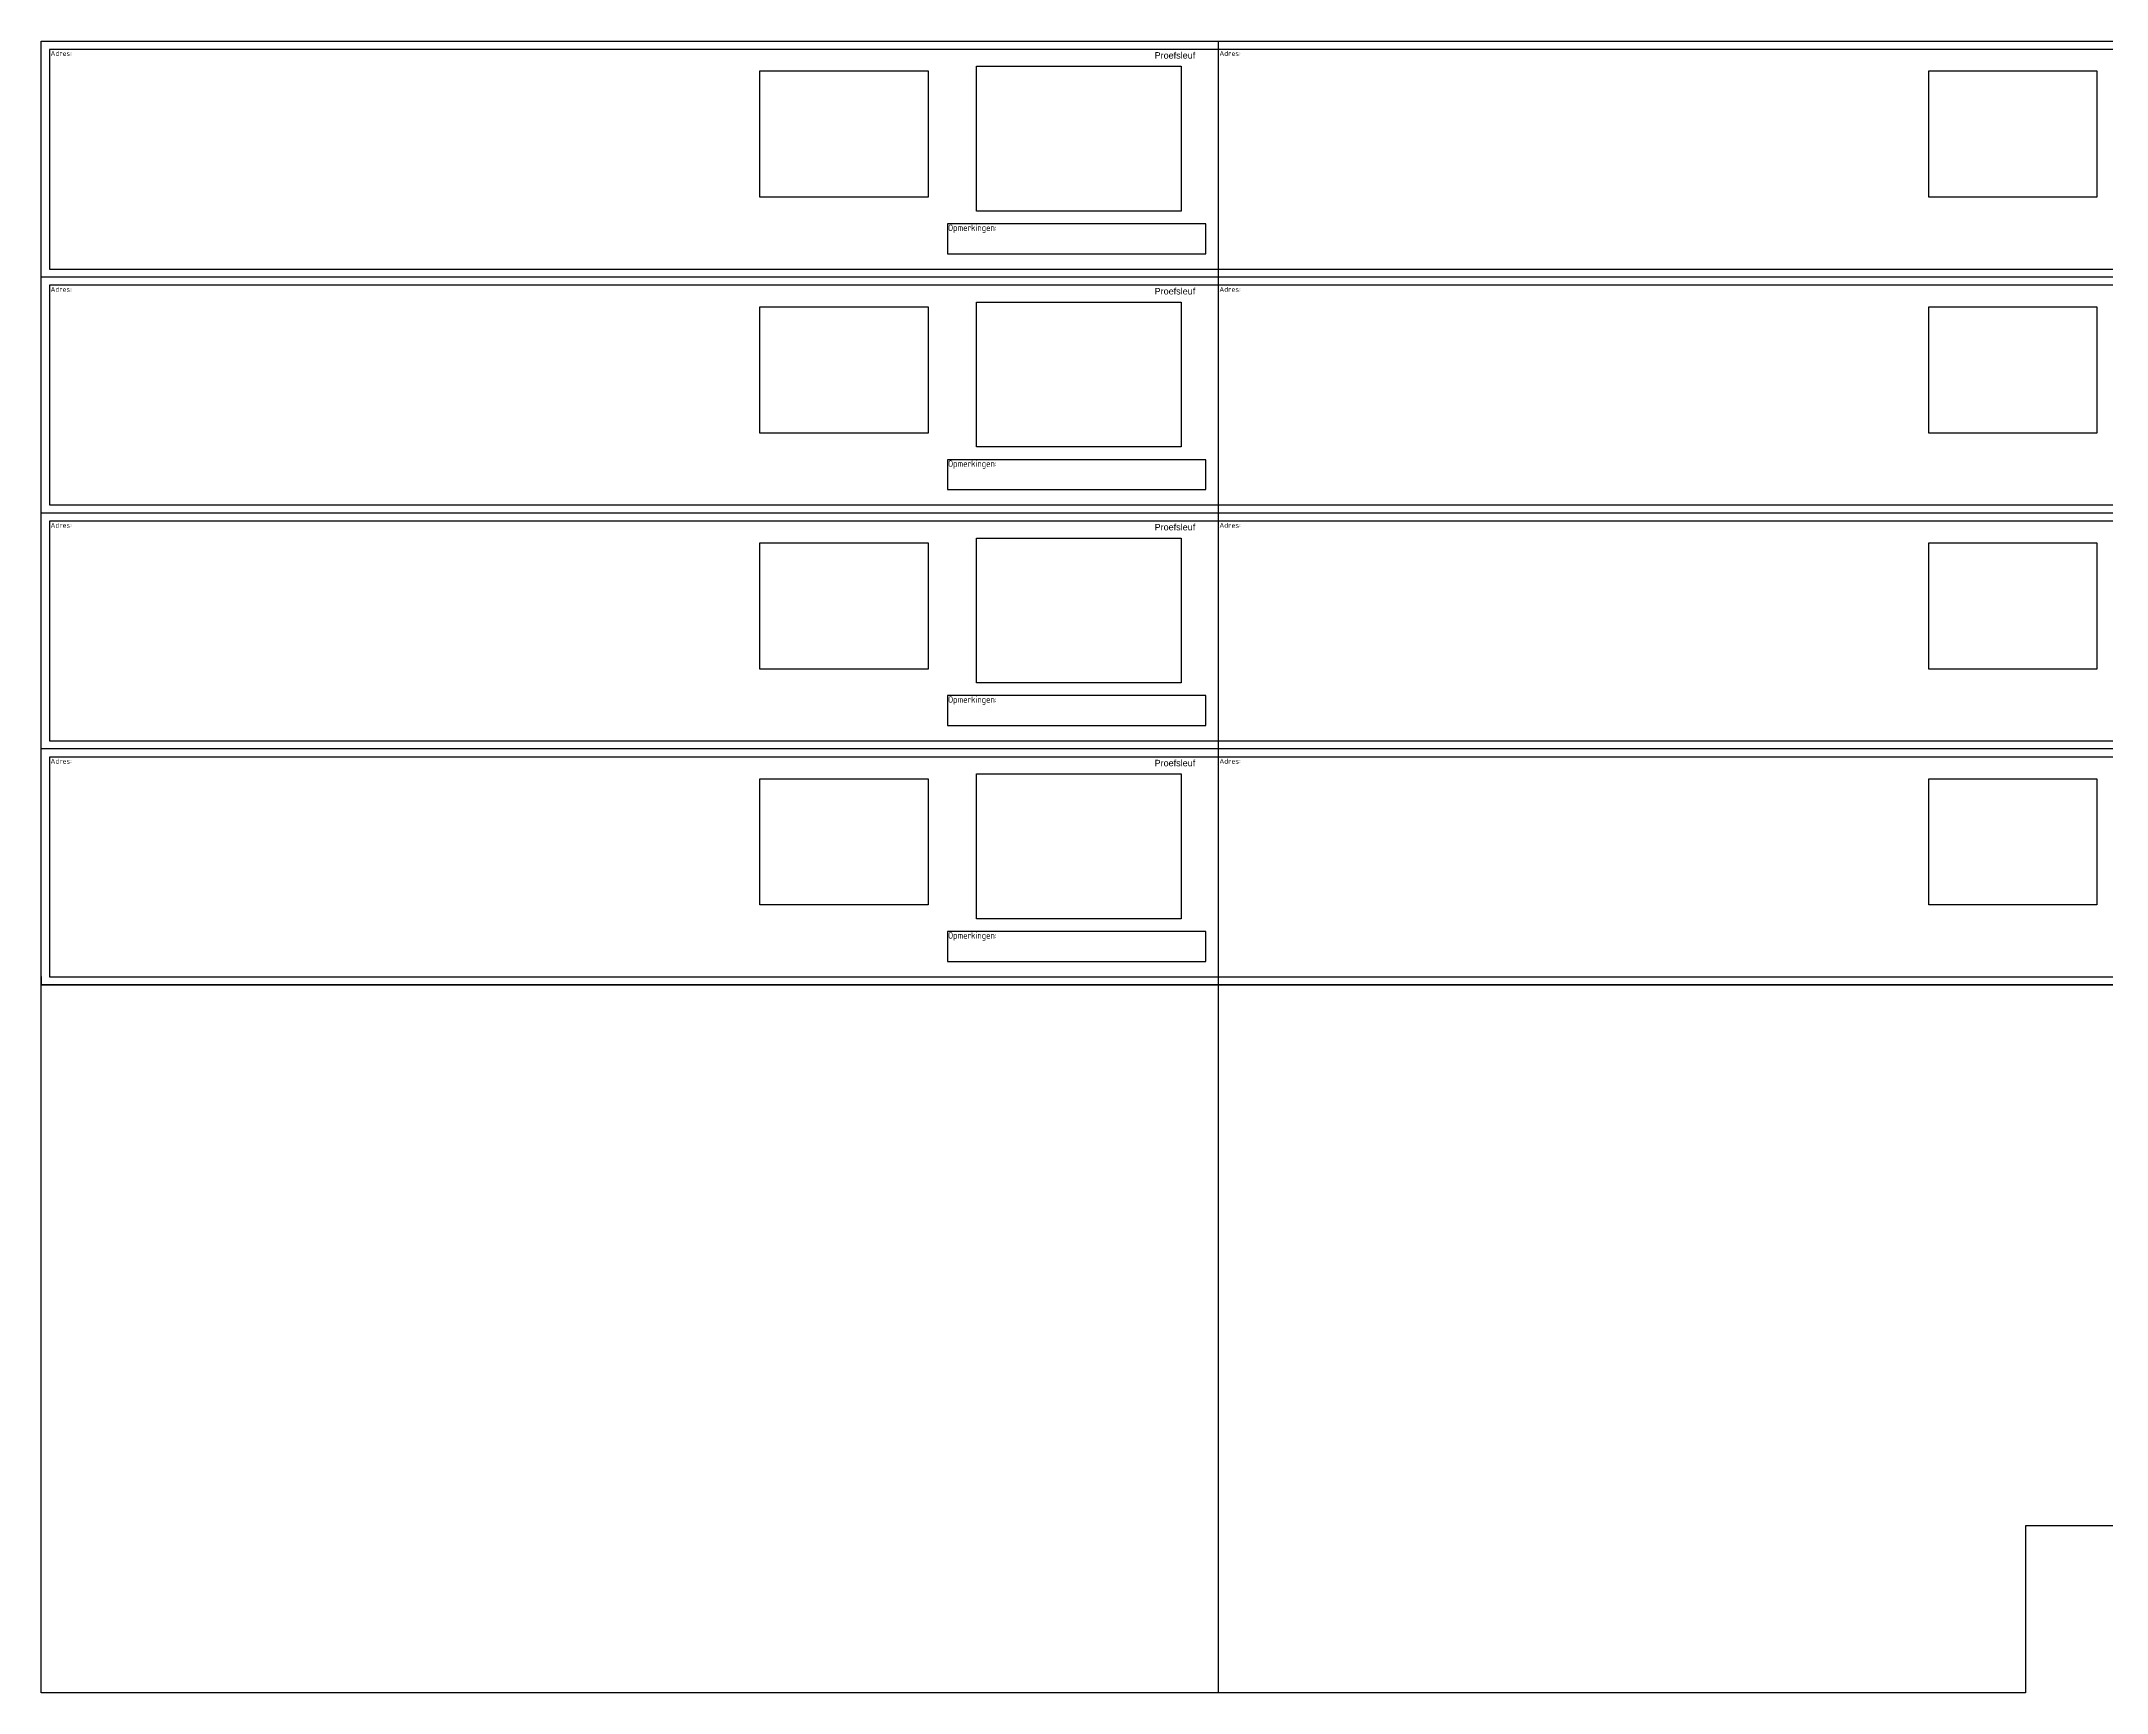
# Model space of a CAD drawing. Header units: metres. Extents: x 194652 to 194707, y 433581 to 433713.
# Drawn here: x 194651.55 to 194677.11, y 433657.87 to 433678.29 of the extents above; entities that cross this region are included whole.
import ezdxf
from ezdxf.enums import TextEntityAlignment as Align

# ---------------------------------------------------------------- set-up
doc = ezdxf.new("R2010")
doc.units = ezdxf.units.M
doc.linetypes.add('DASHEDX2', pattern=[38.1, 25.4, -12.7])
for name, color, linetype in [('Afbeelding_lijn', 8, 'DASHEDX2'), ('Hulplijn kader', 8, 'DASHEDX2'), ('KADER', 7, 'Continuous')]:
    doc.layers.add(name, color=color, linetype=linetype)
doc.styles.add('Arial', font='arial.ttf', dxfattribs={"height": 0.8})
doc.styles.add('HDB', font='isocp.shx', dxfattribs={"height": 1.25})
doc.styles.get("Standard").update_dxf_attribs({"font": 'isocp.shx'})

msp = doc.modelspace()

# ---------------------------------------------------------------- linework, layer by layer
msp.add_lwpolyline([(194666.117, 433678.292), (194666.117, 433657.867)])
for points in [[(194662.767, 433675.665), (194665.962, 433675.665), (194665.962, 433676.034), (194662.767, 433676.034)], [(194662.767, 433672.748), (194665.962, 433672.748), (194665.962, 433673.117), (194662.767, 433673.117)], [(194662.767, 433669.83), (194665.962, 433669.83), (194665.962, 433670.199), (194662.767, 433670.199)], [(194662.767, 433666.911), (194665.961, 433666.911), (194665.961, 433667.281), (194662.767, 433667.281)]]:
    msp.add_lwpolyline(points, close=True)
at = {"layer": 'Afbeelding_lijn', "linetype": 'ByBlock'}
msp.add_line((194666.117, 433675.375), (194651.555, 433675.375), dxfattribs=at)
at = {"layer": 'Hulplijn kader', "linetype": 'Continuous'}
for p, q in [((194680.68, 433675.375), (194666.117, 433675.375)), ((194666.117, 433672.457), (194651.555, 433672.457)), ((194680.68, 433672.457), (194666.117, 433672.457)), ((194680.68, 433669.539), (194651.555, 433669.539)), ((194666.117, 433666.621), (194651.555, 433666.621))]:
    msp.add_line(p, q, dxfattribs=at)
at = {"layer": 'Hulplijn kader', "linetype": 'Continuous', "ltscale": 0.1}
for points in [[(194662.526, 433677.925), (194662.526, 433676.363), (194660.444, 433676.363), (194660.444, 433677.925)], [(194663.127, 433677.983), (194665.659, 433677.983), (194665.659, 433676.192), (194663.127, 433676.192)], [(194676.988, 433677.925), (194676.988, 433676.363), (194674.907, 433676.363), (194674.907, 433677.925)], [(194662.526, 433675.008), (194662.526, 433673.446), (194660.444, 433673.446), (194660.444, 433675.008)], [(194663.127, 433675.066), (194665.659, 433675.066), (194665.659, 433673.275), (194663.127, 433673.275)], [(194676.988, 433675.008), (194676.988, 433673.446), (194674.907, 433673.446), (194674.907, 433675.008)], [(194663.127, 433672.148), (194665.659, 433672.148), (194665.659, 433670.357), (194663.127, 433670.357)], [(194662.526, 433672.09), (194662.526, 433670.528), (194660.444, 433670.528), (194660.444, 433672.09)], [(194676.988, 433672.09), (194676.988, 433670.528), (194674.907, 433670.528), (194674.907, 433672.09)], [(194662.526, 433669.171), (194662.526, 433667.61), (194660.444, 433667.61), (194660.444, 433669.171)], [(194663.127, 433669.23), (194665.659, 433669.23), (194665.659, 433667.438), (194663.127, 433667.438)], [(194676.988, 433669.171), (194676.988, 433667.61), (194674.907, 433667.61), (194674.907, 433669.171)]]:
    msp.add_lwpolyline(points, close=True, dxfattribs=at)
at = {"layer": 'KADER'}
for points in [[(194651.555, 433678.292), (194680.68, 433678.292), (194680.68, 433666.621), (194666.117, 433666.621), (194666.117, 433666.621), (194651.555, 433666.621), (194651.555, 433678.292)], [(194680.68, 433669.539), (194680.68, 433659.929), (194676.106, 433659.929), (194676.106, 433657.867), (194651.555, 433657.867), (194651.555, 433666.521), (194651.555, 433666.726), (194651.555, 433666.621), (194680.68, 433666.621)]]:
    msp.add_lwpolyline(points, close=True, dxfattribs=at)
at = {"layer": 'KADER', "linetype": 'ByBlock'}
for points in [[(194651.655, 433675.475), (194680.58, 433675.475), (194680.58, 433678.192), (194651.655, 433678.192)], [(194651.655, 433672.558), (194680.58, 433672.558), (194680.58, 433675.275), (194651.655, 433675.275)], [(194651.655, 433669.64), (194680.58, 433669.64), (194680.58, 433672.357), (194651.655, 433672.357)], [(194651.655, 433666.722), (194680.58, 433666.721), (194680.58, 433669.438), (194651.655, 433669.439)]]:
    msp.add_lwpolyline(points, close=True, dxfattribs=at)

# ---------------------------------------------------------------- texts
at = {"char_height": 0.08, "attachment_point": 1}
for insert in [(194662.773, 433676.026), (194662.773, 433673.109), (194662.773, 433670.191), (194662.773, 433667.273)]:
    msp.add_mtext_dynamic_manual_height_columns('Opmerkingen:', width=3.18182, gutter_width=9.375, heights=[0.357], dxfattribs=dict(at, insert=insert))
at = {"layer": 'KADER', "style": 'Arial'}
for s, p in [('Proefsleuf', (194665.329, 433678.158)), ('Proefsleuf', (194665.329, 433675.241)), ('Proefsleuf', (194665.329, 433672.323)), ('Proefsleuf ', (194665.329, 433669.405))]:
    msp.add_text(s, height=0.08, dxfattribs=at).set_placement(p, align=Align.TOP_LEFT)
at = {"layer": 'KADER', "char_height": 0.06, "attachment_point": 1, "style": 'HDB'}
for insert in [(194651.669, 433678.172), (194666.131, 433678.172), (194651.669, 433675.254), (194666.131, 433675.254), (194651.669, 433672.336), (194666.131, 433672.336), (194651.669, 433669.418), (194666.131, 433669.418)]:
    msp.add_mtext_dynamic_manual_height_columns('Adres: ', width=0.77357, gutter_width=6.25, heights=[0], dxfattribs=dict(at, insert=insert))

doc.saveas('drawing.dxf')
